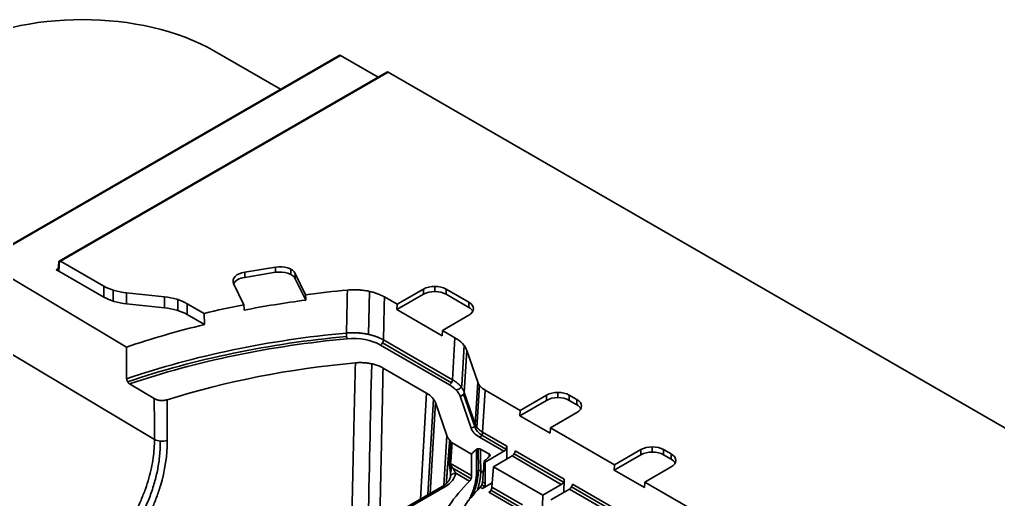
# Model space of a CAD drawing. Header units: millimetres. Extents: x 158 to 1533, y 732 to 1642.
# Drawn here: x 1253.2 to 1436.6, y 1052 to 1142 of the extents above; entities that cross this region are included whole.
import ezdxf

# ---------------------------------------------------------------- set-up
doc = ezdxf.new("R2010")
doc.units = ezdxf.units.MM
doc.layers.add('1', color=7, linetype='Continuous', true_color=0xffffff)

msp = doc.modelspace()

# ---------------------------------------------------------------- linework, layer by layer
at = {"layer": '1', "color": 7, "linetype": 'Continuous', "lineweight": 35}
for p, q in [((1313.12, 1135.236), (1246.226, 1096.615)), ((1313.37, 1135.211), (1246.476, 1096.59)), ((1289.759, 1136.042), (1302.137, 1128.895)), ((1313.37, 1135.211), (1320.38, 1131.164)), ((1322.053, 1132.13), (1260.669, 1096.69)), ((1322.303, 1132.105), (1260.919, 1096.665)), ((1513.32, 1021.821), (1322.303, 1132.105)), ((1273.264, 1080.574), (1246.476, 1096.59)), ((1260.705, 1096.705), (1260.562, 1094.82)), ((1268.993, 1092.003), (1260.919, 1096.665)), ((1260.103, 1095.065), (1260.474, 1095.28)), ((1260.566, 1096.494), (1260.471, 1095.245)), ((1260.562, 1094.82), (1268.993, 1089.952)), ((1301.18, 1095.558), (1295.405, 1094.618)), ((1301.18, 1094.578), (1301.18, 1095.558)), ((1304.068, 1095.142), (1304.068, 1094.162)), ((1295.405, 1094.618), (1295.405, 1093.639)), ((1295.405, 1093.639), (1301.18, 1094.578)), ((1304.881, 1094.36), (1304.881, 1093.38)), ((1306.821, 1090.385), (1304.881, 1094.36)), ((1304.881, 1093.38), (1306.838, 1089.37)), ((1268.993, 1089.952), (1268.993, 1092.003)), ((1270.785, 1089.173), (1270.785, 1091.224)), ((1293.331, 1092.482), (1295.27, 1088.507)), ((1328.899, 1091.444), (1323.95, 1088.587)), ((1328.899, 1090.465), (1328.899, 1091.444)), ((1331.021, 1090.972), (1331.021, 1091.952)), ((1333.142, 1091.444), (1333.142, 1090.465)), ((1337.385, 1088.995), (1333.142, 1091.444)), ((1273.281, 1090.715), (1273.281, 1088.663)), ((1280.37, 1089.992), (1273.281, 1090.715)), ((1280.37, 1087.941), (1280.37, 1089.992)), ((1282.866, 1089.482), (1282.866, 1087.431)), ((1318.786, 1091.003), (1318.605, 1082.944)), ((1323.95, 1088.587), (1321.581, 1089.954)), ((1323.905, 1087.581), (1328.899, 1090.465)), ((1333.142, 1090.465), (1337.385, 1088.015)), ((1273.281, 1088.663), (1280.37, 1087.941)), ((1284.658, 1088.703), (1284.658, 1086.652)), ((1287.802, 1086.888), (1284.658, 1088.703)), ((1323.905, 1087.581), (1323.95, 1088.587)), ((1332.39, 1082.682), (1323.905, 1087.581)), ((1337.385, 1088.015), (1337.385, 1088.995)), ((1284.658, 1086.652), (1287.903, 1084.779)), ((1287.903, 1084.779), (1287.802, 1086.888)), ((1332.435, 1083.688), (1337.385, 1086.545)), ((1321.409, 1081.9), (1334.345, 1074.431)), ((1332.435, 1083.688), (1332.39, 1082.682)), ((1334.803, 1082.32), (1332.435, 1083.688)), ((1334.345, 1074.431), (1334.803, 1082.32)), ((1333.777, 1073.481), (1320.841, 1080.95)), ((1334.165, 1073.88), (1321.228, 1081.349)), ((1336.496, 1080.881), (1336.064, 1073.434)), ((1250.707, 1079.832), (1278.502, 1063.234)), ((1336.999, 1079.952), (1336.541, 1072.062)), ((1339.067, 1073.982), (1336.999, 1079.952)), ((1321.333, 1076.634), (1329.487, 1071.927)), ((1278.469, 1070.903), (1273.842, 1073.669)), ((1338.609, 1066.093), (1339.067, 1073.982)), ((1338.923, 1065.511), (1339.381, 1073.401)), ((1328.334, 1052.073), (1329.487, 1071.927)), ((1337.821, 1065.38), (1335.754, 1071.349)), ((1338.569, 1065.467), (1336.406, 1071.712)), ((1336.541, 1072.062), (1338.609, 1066.093)), ((1340.439, 1072.502), (1339.981, 1064.612)), ((1347.017, 1068.704), (1340.439, 1072.502)), ((1351.967, 1071.562), (1347.017, 1068.704)), ((1351.967, 1070.582), (1351.967, 1071.562)), ((1354.088, 1071.089), (1354.088, 1072.069)), ((1356.209, 1071.562), (1356.209, 1070.582)), ((1357.624, 1070.745), (1356.209, 1071.562)), ((1330.756, 1070.847), (1329.712, 1052.869)), ((1331.133, 1070.15), (1330.144, 1053.118)), ((1331.133, 1070.15), (1333.261, 1064.009)), ((1346.972, 1067.699), (1351.967, 1070.582)), ((1356.209, 1070.582), (1357.624, 1069.766)), ((1357.624, 1069.766), (1357.624, 1070.745)), ((1346.972, 1067.699), (1347.017, 1068.704)), ((1352.629, 1064.433), (1346.972, 1067.699)), ((1352.674, 1065.438), (1357.624, 1068.296)), ((1352.674, 1065.438), (1352.629, 1064.433)), ((1364.695, 1058.498), (1352.674, 1065.438)), ((1332.716, 1054.63), (1333.261, 1064.009)), ((1343.974, 1061.029), (1339.413, 1063.663)), ((1339.801, 1064.062), (1344.353, 1061.433)), ((1339.981, 1064.612), (1344.514, 1061.996)), ((1333.816, 1058.894), (1334.123, 1062.71)), ((1334.274, 1062.598), (1337.872, 1060.52)), ((1344.514, 1059.598), (1344.514, 1061.996)), ((1371.766, 1060.883), (1371.766, 1061.863)), ((1339.144, 1061.517), (1339.187, 1057.422)), ((1339.582, 1061.436), (1341.236, 1060.481)), ((1340.482, 1059.013), (1343.974, 1061.029)), ((1345.484, 1060.158), (1341.992, 1058.142)), ((1354.72, 1054.825), (1345.484, 1060.158)), ((1345.875, 1060.555), (1355.103, 1055.227)), ((1346.066, 1061.1), (1355.274, 1055.783)), ((1364.65, 1057.492), (1369.644, 1060.376)), ((1369.644, 1061.356), (1364.695, 1058.498)), ((1369.644, 1060.376), (1369.644, 1061.356)), ((1373.887, 1061.356), (1373.887, 1060.376)), ((1375.301, 1060.539), (1373.887, 1061.356)), ((1373.887, 1060.376), (1375.301, 1059.559)), ((1375.301, 1059.559), (1375.301, 1060.539)), ((1333.988, 1058.754), (1337.921, 1056.484)), ((1340.268, 1059.137), (1340.482, 1059.013)), ((1340.482, 1055.005), (1340.482, 1059.013)), ((1341.733, 1054.283), (1341.992, 1058.142)), ((1341.992, 1058.142), (1351.228, 1052.809)), ((1364.65, 1057.492), (1364.695, 1058.498)), ((1370.351, 1055.232), (1375.301, 1058.09)), ((1334.393, 1057.866), (1337.807, 1055.895)), ((1337.529, 1055.433), (1334.939, 1056.928)), ((1340.103, 1057.079), (1339.625, 1057.355)), ((1370.307, 1054.226), (1364.65, 1057.492)), ((1332.404, 1054.423), (1257.564, 1011.214)), ((1332.906, 1054.373), (1257.991, 1011.12)), ((1339.808, 1054.74), (1340.322, 1054.443)), ((1341.788, 1055.104), (1339.943, 1054.039)), ((1339.962, 1055.306), (1340.482, 1055.005)), ((1354.72, 1054.825), (1351.228, 1052.809)), ((1355.221, 1053.371), (1355.274, 1055.783)), ((1356.826, 1054.887), (1417.283, 1019.982)), ((1370.351, 1055.232), (1370.307, 1054.226)), ((1382.372, 1048.292), (1370.351, 1055.232)), ((1339.038, 1053.88), (1339.097, 1053.846)), ((1339.943, 1054.039), (1339.518, 1054.284)), ((1346.625, 1050.181), (1341.151, 1053.341)), ((1341.542, 1053.738), (1347.023, 1050.574)), ((1341.733, 1054.283), (1347.474, 1050.968)), ((1351.142, 1048.851), (1351.228, 1052.809)), ((1352.738, 1051.938), (1356.23, 1053.954)), ((1416.744, 1019.016), (1356.23, 1053.954)), ((1356.625, 1054.348), (1417.123, 1019.42))]:
    msp.add_line(p, q, dxfattribs=at)
for centre, major_axis, ratio, start_param, end_param in [((1265.01, 1121.753), (-35, 0), 0.5773503, 3.9269908, 5.4977871), ((1313.37, 1134.803), (-0.25, 0.433), 0.5773503, 5.4977871, 6.283177), ((1322.303, 1131.697), (-0.25, 0.433), 0.5773503, 5.4977871, 6.2831839), ((1260.919, 1096.257), (0.25, -0.433), 0.5773503, 2.3561945, 3.0061032), ((1254.877, 1091.537), (-8.054, 0.024), 0.5773432, 3.9304975, 4.0081157), ((1301.994, 1093.89), (-3, 0), 0.5773503, 3.4161543, 4.9869506), ((1296.219, 1092.951), (-3, 0), 0.5773503, 4.9869506, 6.557747), ((1296.219, 1091.971), (-3, 0), 0.5773503, 4.9869506, 5.9965553), ((1301.994, 1092.911), (-3, 0), 0.5773503, 3.4161543, 4.9869506), ((1274.678, 1095.286), (8.04, 0), 0.5773503, 3.9269908, 4.5377168), ((1333.055, 1023.835), (-118.216, 0), 0.5773503, 4.8686813, 4.9361742), ((1331.021, 1090.22), (-3, 0), 0.5773503, 3.9269908, 5.4977871), ((1331.021, 1089.24), (-3, 0), 0.5773503, 3.9269908, 5.4977871), ((1274.678, 1093.234), (-8.04, 0), 0.5773503, 0.7853982, 1.3961241), ((1278.973, 1085.421), (-8.04, 0), 0.5773503, 3.9269908, 4.5377168), ((1333.055, 1022.855), (118.153, 0), 0.5773503, 1.7945545, 1.8961615), ((1278.973, 1083.37), (8.04, 0), 0.5773503, 0.7853982, 1.3961241), ((1333.055, 1023.835), (-118.216, 0), 0.5773503, 5.0377271, 5.1052186), ((1335.263, 1087.77), (-3, 0), 0.5773503, 2.3561945, 3.9269908), ((1335.263, 1086.79), (-3, 0), 0.5773503, 3.4283367, 3.9269908), ((1333.055, 1021.784), (118.084, 0), 0.5773503, 1.9631642, 2.1017369), ((1333.055, 1016.087), (117.719, 0), 0.5773503, 1.7293959, 2.1032698), ((1333.055, 1015.465), (117.679, 0), 0.5773503, 1.7290509, 2.1016983), ((1333.055, 1015.465), (-116.916, 0), 0.5773503, 4.8709885, 5.2434657), ((1314.59, 1082.776), (-0.074, 0.801), 0.1289538, 1.0017103, 2.5201467), ((1320.841, 1081.606), (0.402, 0.696), 0.5773503, 3.9269908, 5.4454273), ((1329.106, 1079.036), (8.049, 0.009), 0.5768702, 0.1965668, 0.7837395), ((1333.055, 1015.465), (108.959, 0), 0.5773503, 1.7266672, 2.0701934), ((1333.777, 1074.137), (0.402, 0.696), 0.5773503, 3.9269908, 5.4454273), ((1328.65, 1070.525), (7.244, 0.008), 0.5768702, 0.1965668, 0.7837395), ((1335.325, 1073.244), (0.64, 0.528), 0.7061371, 3.7094372, 5.6963057), ((1344, 1074.554), (5.031, 0.005), 0.5768702, 3.3381594, 3.9253322), ((1325.213, 1069.464), (6.037, 0.007), 0.5768702, 0.1965668, 0.7837395), ((1335.754, 1072.006), (0.76, 0.263), 0.8006408, 4.4418392, 5.9602757), ((1354.088, 1070.337), (-3, 0), 0.5773503, 3.9269908, 5.4977871), ((1354.088, 1069.357), (-3, 0), 0.5773503, 3.9269908, 5.4977871), ((1355.502, 1069.521), (-3, 0), 0.5773503, 2.3561945, 3.9269908), ((1355.502, 1068.541), (-3, 0), 0.5773503, 3.4283367, 3.9269908), ((1337.821, 1066.036), (0.76, 0.263), 0.8006408, 4.4418392, 5.9602757), ((1343.544, 1066.043), (5.836, 0.006), 0.5768702, 3.3381594, 3.9253322), ((1343.505, 1066.031), (5.031, 0.005), 0.5768702, 3.3355774, 3.8844738), ((1339.181, 1064.695), (6.037, 0.007), 0.5768702, 3.3381594, 3.6146283), ((1339.413, 1064.319), (0.402, 0.696), 0.5773503, 3.9269908, 5.4454273), ((1279.947, 1063.978), (2.01, 0.009), 0.5293215, 3.9079424, 5.2107251), ((1343.944, 1061.703), (0.368, 0.715), 0.6067281, 3.8979212, 5.4163577), ((1371.766, 1060.131), (-3, 0), 0.5773503, 3.9269908, 5.4977871), ((1345.499, 1060.806), (0.417, 0.687), 0.562044, 3.939413, 5.4578495), ((1371.766, 1059.151), (-3, 0), 0.5773503, 3.9269908, 5.4977871), ((1373.18, 1059.314), (-3, 0), 0.5773503, 2.3561945, 3.9269908), ((1334.698, 1059.121), (-1.002, 0.075), 0.5659547, 0.3809204, 0.8271248), ((1373.18, 1058.335), (-3, 0), 0.5773503, 3.4283367, 3.9269908), ((1334.939, 1056.107), (-0.996, 0.131), 0.814148, 4.8191691, 6.3066725), ((1339.27, 1057.171), (0.502, 0.005), 0.507442, 0.7812565, 2.5710636), ((1332.906, 1053.552), (-0.502, 0.87), 0.5773503, 5.4977871, 6.2831771), ((1339.913, 1054.712), (0.368, 0.715), 0.6067281, 3.8979212, 5.4163577), ((1354.705, 1055.49), (0.386, 0.706), 0.5922602, 3.9131972, 5.4316337), ((1356.26, 1054.593), (0.432, 0.679), 0.5463791, 3.9505674, 5.4690039), ((1341.166, 1053.989), (0.417, 0.687), 0.562044, 3.939413, 5.4578495)]:
    msp.add_ellipse(centre, major_axis=major_axis, ratio=ratio, start_param=start_param, end_param=end_param, dxfattribs=at)
for points, knots in [([(1260.705, 1096.705), (1260.685, 1096.699), (1260.667, 1096.69), (1260.643, 1096.672), (1260.635, 1096.665), (1260.625, 1096.653), (1260.621, 1096.649), (1260.615, 1096.641), (1260.612, 1096.637), (1260.597, 1096.614), (1260.587, 1096.593), (1260.576, 1096.558), (1260.573, 1096.546), (1260.568, 1096.521), (1260.567, 1096.507), (1260.566, 1096.494)], [0, 0, 0, 0, 0.25, 0.25, 0.375, 0.375, 0.4375, 0.4375, 0.5, 0.5, 0.75, 0.75, 0.875, 0.875, 1, 1, 1, 1]), ([(1260.471, 1095.245), (1260.469, 1095.221), (1260.465, 1095.198), (1260.456, 1095.167), (1260.453, 1095.157), (1260.445, 1095.137), (1260.44, 1095.128), (1260.426, 1095.102), (1260.414, 1095.087), (1260.394, 1095.068), (1260.387, 1095.062), (1260.371, 1095.051), (1260.363, 1095.047), (1260.338, 1095.034), (1260.32, 1095.029), (1260.291, 1095.024), (1260.281, 1095.023), (1260.261, 1095.023), (1260.25, 1095.023), (1260.218, 1095.026), (1260.196, 1095.03), (1260.161, 1095.041), (1260.15, 1095.045), (1260.126, 1095.054), (1260.115, 1095.059), (1260.103, 1095.065)], [0, 0, 0, 0, 0.125, 0.125, 0.1875, 0.1875, 0.25, 0.25, 0.375, 0.375, 0.4375, 0.4375, 0.5, 0.5, 0.625, 0.625, 0.6875, 0.6875, 0.75, 0.75, 0.875, 0.875, 0.9375, 0.9375, 1, 1, 1, 1]), ([(1321.581, 1089.954), (1321.357, 1090.084), (1320.884, 1090.326), (1320.366, 1090.534), (1320.028, 1090.654), (1319.959, 1090.677), (1319.822, 1090.723), (1319.614, 1090.789), (1319.403, 1090.85), (1318.975, 1090.963), (1318.683, 1091.029), (1318.086, 1091.141), (1317.781, 1091.187), (1317.392, 1091.232), (1317.314, 1091.24), (1317.158, 1091.255), (1316.924, 1091.276), (1316.69, 1091.29), (1316.221, 1091.312), (1315.908, 1091.315), (1315.282, 1091.301), (1314.968, 1091.284), (1314.654, 1091.255)], [0, 0, 0, 0, 0.125, 0.25, 0.25, 0.28125, 0.28125, 0.3125, 0.375, 0.375, 0.5, 0.5, 0.625, 0.625, 0.65625, 0.65625, 0.6875, 0.75, 0.75, 0.875, 0.875, 1, 1, 1, 1]), ([(1321.581, 1089.954), (1321.551, 1088.532), (1321.52, 1087.11), (1321.479, 1085.17), (1321.468, 1084.653), (1321.457, 1084.136)], [0, 0, 0, 0, 0.7332679, 0.7332679, 1, 1, 1, 1]), ([(1314.463, 1083.199), (1314.478, 1083.201), (1314.508, 1083.203), (1314.553, 1083.207), (1314.598, 1083.211), (1314.643, 1083.214), (1314.689, 1083.218), (1314.734, 1083.221), (1314.779, 1083.224), (1314.825, 1083.227), (1314.87, 1083.23), (1314.916, 1083.232), (1314.962, 1083.235), (1315.008, 1083.237), (1315.054, 1083.24), (1315.1, 1083.242), (1315.146, 1083.243), (1315.192, 1083.245), (1315.238, 1083.247), (1315.284, 1083.248), (1315.331, 1083.25), (1315.377, 1083.251), (1315.423, 1083.252), (1315.47, 1083.253), (1315.516, 1083.253), (1315.563, 1083.254), (1315.61, 1083.254), (1315.656, 1083.254), (1315.703, 1083.254), (1315.75, 1083.254), (1315.797, 1083.254), (1315.844, 1083.254), (1315.891, 1083.253), (1315.938, 1083.252), (1315.985, 1083.252), (1316.032, 1083.25), (1316.079, 1083.249), (1316.126, 1083.248), (1316.173, 1083.246), (1316.22, 1083.245), (1316.267, 1083.243), (1316.314, 1083.241), (1316.361, 1083.239), (1316.408, 1083.236), (1316.456, 1083.234), (1316.503, 1083.231), (1316.55, 1083.229), (1316.597, 1083.226), (1316.644, 1083.222), (1316.692, 1083.219), (1316.739, 1083.216), (1316.786, 1083.212), (1316.833, 1083.208), (1316.88, 1083.204), (1316.927, 1083.2), (1316.974, 1083.196), (1317.021, 1083.192), (1317.069, 1083.187), (1317.116, 1083.182), (1317.163, 1083.177), (1317.209, 1083.172), (1317.256, 1083.167), (1317.303, 1083.162), (1317.35, 1083.156), (1317.397, 1083.151), (1317.444, 1083.145), (1317.49, 1083.139), (1317.537, 1083.133), (1317.584, 1083.126), (1317.63, 1083.12), (1317.677, 1083.113), (1317.723, 1083.106), (1317.77, 1083.099), (1317.816, 1083.092), (1317.862, 1083.085), (1317.908, 1083.077), (1317.955, 1083.07), (1318.001, 1083.062), (1318.047, 1083.054), (1318.092, 1083.046), (1318.138, 1083.038), (1318.184, 1083.029), (1318.23, 1083.021), (1318.275, 1083.012), (1318.321, 1083.003), (1318.366, 1082.994), (1318.411, 1082.985), (1318.456, 1082.976), (1318.501, 1082.967), (1318.546, 1082.957), (1318.591, 1082.947), (1318.636, 1082.937), (1318.68, 1082.927), (1318.725, 1082.917), (1318.769, 1082.907), (1318.814, 1082.896), (1318.858, 1082.885), (1318.902, 1082.875), (1318.946, 1082.864), (1318.99, 1082.853), (1319.033, 1082.841), (1319.077, 1082.83), (1319.12, 1082.819), (1319.163, 1082.807), (1319.206, 1082.795), (1319.249, 1082.783), (1319.292, 1082.771), (1319.335, 1082.759), (1319.378, 1082.746), (1319.42, 1082.734), (1319.462, 1082.721), (1319.504, 1082.709), (1319.546, 1082.696), (1319.588, 1082.683), (1319.63, 1082.669), (1319.671, 1082.656), (1319.712, 1082.643), (1319.753, 1082.629), (1319.794, 1082.615), (1319.835, 1082.602), (1319.876, 1082.588), (1319.916, 1082.574), (1319.957, 1082.559), (1319.997, 1082.545), (1320.037, 1082.531), (1320.076, 1082.516), (1320.116, 1082.501), (1320.155, 1082.486), (1320.195, 1082.472), (1320.234, 1082.456), (1320.273, 1082.441), (1320.311, 1082.426), (1320.35, 1082.411), (1320.388, 1082.395), (1320.426, 1082.379), (1320.464, 1082.364), (1320.502, 1082.348), (1320.539, 1082.332), (1320.576, 1082.316), (1320.613, 1082.3), (1320.65, 1082.283), (1320.687, 1082.267), (1320.724, 1082.25), (1320.76, 1082.234), (1320.796, 1082.217), (1320.832, 1082.2), (1320.867, 1082.183), (1320.903, 1082.166), (1320.938, 1082.149), (1320.973, 1082.132), (1321.008, 1082.115), (1321.043, 1082.097), (1321.077, 1082.08), (1321.111, 1082.062), (1321.145, 1082.044), (1321.179, 1082.027), (1321.212, 1082.009), (1321.246, 1081.991), (1321.279, 1081.973), (1321.312, 1081.955), (1321.344, 1081.936), (1321.377, 1081.918), (1321.398, 1081.906), (1321.409, 1081.9)], [0, 0, 0, 0, 0.0059893, 0.0119865, 0.0179916, 0.0240046, 0.0300252, 0.0360536, 0.0420895, 0.0481328, 0.0541836, 0.0602417, 0.0663071, 0.0723796, 0.0784591, 0.0845457, 0.0906391, 0.0967393, 0.1028462, 0.1089598, 0.1150799, 0.1212064, 0.1273393, 0.1334785, 0.1396238, 0.1457752, 0.1519325, 0.1580958, 0.1642648, 0.1704395, 0.1766199, 0.1828057, 0.188997, 0.1951935, 0.2013953, 0.2076021, 0.213814, 0.2200308, 0.2262524, 0.2324787, 0.2387096, 0.2449451, 0.2511849, 0.257429, 0.2636773, 0.2699298, 0.2761862, 0.2824465, 0.2887106, 0.2949783, 0.3012497, 0.3075245, 0.3138026, 0.320084, 0.3263686, 0.3326562, 0.3389467, 0.34524, 0.3515361, 0.3578347, 0.3641359, 0.3704394, 0.3767453, 0.3830533, 0.3893633, 0.3956753, 0.4019891, 0.4083047, 0.4146219, 0.4209405, 0.4272606, 0.433582, 0.4399045, 0.4462281, 0.4525526, 0.458878, 0.4652041, 0.4715308, 0.4778581, 0.4841857, 0.4905135, 0.4968416, 0.5031697, 0.5094978, 0.5158256, 0.5221532, 0.5284805, 0.5348072, 0.5411332, 0.5474586, 0.5537831, 0.5601067, 0.5664292, 0.5727505, 0.5790705, 0.5853891, 0.5917063, 0.5980218, 0.6043356, 0.6106475, 0.6169575, 0.6232654, 0.6295711, 0.6358746, 0.6421757, 0.6484743, 0.6547702, 0.6610635, 0.6673539, 0.6736414, 0.6799259, 0.6862072, 0.6924852, 0.6987599, 0.7050311, 0.7112988, 0.7175627, 0.7238229, 0.7300792, 0.7363315, 0.7425797, 0.7488237, 0.7550634, 0.7612987, 0.7675295, 0.7737556, 0.7799771, 0.7861937, 0.7924054, 0.7986121, 0.8048137, 0.8110101, 0.8172011, 0.8233868, 0.829567, 0.8357415, 0.8419104, 0.8480734, 0.8542306, 0.8603818, 0.8665269, 0.8726658, 0.8787985, 0.8849248, 0.8910447, 0.897158, 0.9032648, 0.9093648, 0.9154579, 0.9215442, 0.9276236, 0.9336958, 0.9397609, 0.9458188, 0.9518693, 0.9579124, 0.9639481, 0.9699761, 0.9759965, 0.9820092, 0.9880141, 0.994011, 1, 1, 1, 1]), ([(1273.264, 1080.574), (1273.267, 1079.937), (1273.274, 1078.521), (1273.284, 1076.544), (1273.291, 1075.204), (1273.294, 1074.643)], [0, 0, 0, 0, 0.321835, 0.7155996, 1, 1, 1, 1]), ([(1315.382, 1044.842), (1315.555, 1052.358), (1315.729, 1059.874), (1315.982, 1070.797), (1316.061, 1074.203), (1316.141, 1077.61)], [0, 0, 0, 0, 0.6880918, 0.6880918, 1, 1, 1, 1]), ([(1316.141, 1077.61), (1316.376, 1077.631), (1316.611, 1077.644), (1317.081, 1077.655), (1317.315, 1077.652), (1317.667, 1077.636), (1317.784, 1077.629), (1318.018, 1077.61), (1318.135, 1077.599), (1318.485, 1077.558), (1318.714, 1077.524), (1319.161, 1077.44), (1319.379, 1077.39), (1319.7, 1077.305), (1319.859, 1077.26), (1320.014, 1077.21), (1320.118, 1077.176), (1320.169, 1077.158), (1320.422, 1077.069), (1320.811, 1076.913), (1321.165, 1076.731), (1321.333, 1076.634)], [0, 0, 0, 0, 0.125, 0.125, 0.25, 0.25, 0.3125, 0.3125, 0.375, 0.375, 0.5, 0.5, 0.625, 0.625, 0.6875, 0.71875, 0.71875, 0.75, 0.75, 0.875, 1, 1, 1, 1]), ([(1321.333, 1076.634), (1321.211, 1070.906), (1321.088, 1065.179), (1320.883, 1055.525), (1320.799, 1051.6), (1320.716, 1047.675)], [0, 0, 0, 0, 0.5933847, 0.5933847, 1, 1, 1, 1]), ([(1273.842, 1073.669), (1273.806, 1073.691), (1273.77, 1073.716), (1273.726, 1073.752), (1273.718, 1073.76), (1273.7, 1073.775), (1273.692, 1073.783), (1273.666, 1073.807), (1273.633, 1073.841), (1273.593, 1073.886), (1273.57, 1073.916), (1273.554, 1073.935), (1273.547, 1073.946), (1273.509, 1073.997), (1273.482, 1074.039), (1273.444, 1074.106), (1273.432, 1074.129), (1273.414, 1074.164), (1273.409, 1074.175), (1273.398, 1074.199), (1273.393, 1074.211), (1273.368, 1074.269), (1273.351, 1074.317), (1273.33, 1074.389), (1273.324, 1074.413), (1273.313, 1074.46), (1273.308, 1074.484), (1273.298, 1074.553), (1273.294, 1074.599), (1273.294, 1074.643)], [0, 0, 0, 0, 0.125, 0.125, 0.15625, 0.15625, 0.1875, 0.1875, 0.25, 0.3125, 0.34375, 0.34375, 0.375, 0.375, 0.5, 0.5, 0.5625, 0.5625, 0.59375, 0.59375, 0.625, 0.625, 0.75, 0.75, 0.8125, 0.8125, 0.875, 0.875, 1, 1, 1, 1]), ([(1334.345, 1074.431), (1334.356, 1074.425), (1334.376, 1074.413), (1334.407, 1074.395), (1334.438, 1074.376), (1334.469, 1074.358), (1334.499, 1074.339), (1334.529, 1074.321), (1334.559, 1074.302), (1334.589, 1074.283), (1334.619, 1074.264), (1334.649, 1074.245), (1334.678, 1074.226), (1334.707, 1074.207), (1334.736, 1074.188), (1334.765, 1074.169), (1334.793, 1074.149), (1334.822, 1074.13), (1334.85, 1074.11), (1334.878, 1074.09), (1334.906, 1074.07), (1334.934, 1074.051), (1334.961, 1074.031), (1334.989, 1074.011), (1335.016, 1073.99), (1335.043, 1073.97), (1335.069, 1073.95), (1335.096, 1073.93), (1335.122, 1073.909), (1335.148, 1073.889), (1335.174, 1073.868), (1335.2, 1073.847), (1335.226, 1073.826), (1335.251, 1073.806), (1335.276, 1073.785), (1335.301, 1073.764), (1335.326, 1073.742), (1335.35, 1073.721), (1335.375, 1073.7), (1335.399, 1073.679), (1335.423, 1073.657), (1335.447, 1073.636), (1335.47, 1073.614), (1335.493, 1073.593), (1335.517, 1073.571), (1335.539, 1073.549), (1335.562, 1073.527), (1335.585, 1073.505), (1335.607, 1073.483), (1335.629, 1073.461), (1335.651, 1073.439), (1335.673, 1073.417), (1335.694, 1073.395), (1335.715, 1073.372), (1335.736, 1073.35), (1335.757, 1073.328), (1335.778, 1073.305), (1335.798, 1073.282), (1335.818, 1073.26), (1335.838, 1073.237), (1335.858, 1073.214), (1335.878, 1073.191), (1335.897, 1073.169), (1335.916, 1073.146), (1335.935, 1073.123), (1335.953, 1073.099), (1335.972, 1073.076), (1335.99, 1073.053), (1336.008, 1073.03), (1336.026, 1073.007), (1336.043, 1072.983), (1336.061, 1072.96), (1336.078, 1072.936), (1336.095, 1072.913), (1336.111, 1072.889), (1336.128, 1072.866), (1336.144, 1072.842), (1336.16, 1072.818), (1336.176, 1072.795), (1336.191, 1072.771), (1336.207, 1072.747), (1336.222, 1072.723), (1336.236, 1072.699), (1336.251, 1072.675), (1336.265, 1072.651), (1336.28, 1072.627), (1336.294, 1072.603), (1336.307, 1072.579), (1336.321, 1072.554), (1336.334, 1072.53), (1336.347, 1072.506), (1336.36, 1072.481), (1336.372, 1072.457), (1336.385, 1072.433), (1336.397, 1072.408), (1336.408, 1072.384), (1336.42, 1072.359), (1336.431, 1072.335), (1336.443, 1072.31), (1336.453, 1072.285), (1336.464, 1072.261), (1336.475, 1072.236), (1336.485, 1072.211), (1336.495, 1072.186), (1336.504, 1072.162), (1336.514, 1072.137), (1336.523, 1072.112), (1336.532, 1072.087), (1336.538, 1072.07), (1336.541, 1072.062)], [0, 0, 0, 0, 0.0093464, 0.0186928, 0.0280391, 0.0373854, 0.0467317, 0.056078, 0.0654242, 0.0747703, 0.0841165, 0.0934626, 0.1028087, 0.1121548, 0.1215008, 0.1308468, 0.1401928, 0.1495388, 0.1588847, 0.1682306, 0.1775765, 0.1869223, 0.1962682, 0.205614, 0.2149598, 0.2243056, 0.2336513, 0.2429971, 0.2523428, 0.2616885, 0.2710342, 0.2803798, 0.2897255, 0.2990711, 0.3084168, 0.3177624, 0.327108, 0.3364535, 0.3457991, 0.3551447, 0.3644902, 0.3738358, 0.3831813, 0.3925268, 0.4018724, 0.4112179, 0.4205634, 0.4299089, 0.4392544, 0.4485999, 0.4579453, 0.4672908, 0.4766363, 0.4859818, 0.4953273, 0.5046727, 0.5140182, 0.5233637, 0.5327092, 0.5420547, 0.5514001, 0.5607456, 0.5700911, 0.5794366, 0.5887821, 0.5981276, 0.6074732, 0.6168187, 0.6261642, 0.6355098, 0.6448553, 0.6542009, 0.6635465, 0.672892, 0.6822376, 0.6915832, 0.7009289, 0.7102745, 0.7196202, 0.7289658, 0.7383115, 0.7476572, 0.7570029, 0.7663487, 0.7756944, 0.7850402, 0.794386, 0.8037318, 0.8130777, 0.8224235, 0.8317694, 0.8411153, 0.8504612, 0.8598072, 0.8691532, 0.8784992, 0.8878452, 0.8971913, 0.9065374, 0.9158835, 0.9252297, 0.9345758, 0.943922, 0.9532683, 0.9626146, 0.9719609, 0.9813072, 0.9906536, 1, 1, 1, 1]), ([(1278.469, 1070.903), (1278.546, 1070.857), (1278.628, 1070.815), (1278.758, 1070.759), (1278.826, 1070.733), (1278.896, 1070.708), (1278.944, 1070.692), (1278.968, 1070.685), (1279.09, 1070.649), (1279.19, 1070.625), (1279.345, 1070.595), (1279.423, 1070.583), (1279.503, 1070.573), (1279.557, 1070.567), (1279.584, 1070.564), (1279.72, 1070.552), (1279.828, 1070.548), (1279.99, 1070.549), (1280.072, 1070.551), (1280.153, 1070.556), (1280.207, 1070.561), (1280.235, 1070.563), (1280.37, 1070.577), (1280.58, 1070.609), (1280.779, 1070.659), (1280.876, 1070.69)], [0, 0, 0, 0, 0.125, 0.125, 0.1875, 0.21875, 0.21875, 0.25, 0.25, 0.375, 0.375, 0.4375, 0.46875, 0.46875, 0.5, 0.5, 0.625, 0.625, 0.6875, 0.71875, 0.71875, 0.75, 0.75, 0.875, 1, 1, 1, 1]), ([(1280.876, 1070.69), (1280.882, 1069.279), (1280.889, 1067.869), (1280.901, 1065.321), (1280.907, 1064.184), (1280.912, 1063.048)], [0, 0, 0, 0, 0.5537723, 0.5537723, 1, 1, 1, 1]), ([(1338.609, 1066.093), (1338.611, 1066.086), (1338.616, 1066.073), (1338.623, 1066.053), (1338.63, 1066.034), (1338.638, 1066.014), (1338.646, 1065.995), (1338.654, 1065.975), (1338.662, 1065.956), (1338.671, 1065.936), (1338.679, 1065.917), (1338.689, 1065.897), (1338.698, 1065.878), (1338.707, 1065.858), (1338.717, 1065.839), (1338.727, 1065.82), (1338.737, 1065.801), (1338.748, 1065.782), (1338.758, 1065.762), (1338.769, 1065.743), (1338.78, 1065.724), (1338.791, 1065.705), (1338.803, 1065.686), (1338.815, 1065.668), (1338.827, 1065.649), (1338.839, 1065.63), (1338.851, 1065.611), (1338.864, 1065.592), (1338.877, 1065.574), (1338.89, 1065.555), (1338.903, 1065.537), (1338.917, 1065.518), (1338.931, 1065.5), (1338.945, 1065.482), (1338.959, 1065.463), (1338.973, 1065.445), (1338.988, 1065.427), (1339.003, 1065.409), (1339.018, 1065.391), (1339.033, 1065.373), (1339.049, 1065.355), (1339.065, 1065.337), (1339.081, 1065.319), (1339.097, 1065.301), (1339.113, 1065.284), (1339.13, 1065.266), (1339.147, 1065.249), (1339.164, 1065.231), (1339.181, 1065.214), (1339.198, 1065.196), (1339.216, 1065.179), (1339.234, 1065.162), (1339.252, 1065.145), (1339.27, 1065.128), (1339.288, 1065.111), (1339.307, 1065.094), (1339.326, 1065.077), (1339.345, 1065.06), (1339.364, 1065.044), (1339.384, 1065.027), (1339.403, 1065.011), (1339.423, 1064.994), (1339.443, 1064.978), (1339.464, 1064.962), (1339.484, 1064.945), (1339.505, 1064.929), (1339.526, 1064.913), (1339.547, 1064.898), (1339.568, 1064.882), (1339.589, 1064.866), (1339.611, 1064.85), (1339.633, 1064.835), (1339.655, 1064.819), (1339.677, 1064.804), (1339.699, 1064.789), (1339.722, 1064.773), (1339.744, 1064.758), (1339.767, 1064.743), (1339.79, 1064.728), (1339.813, 1064.713), (1339.837, 1064.699), (1339.86, 1064.684), (1339.884, 1064.67), (1339.908, 1064.655), (1339.932, 1064.641), (1339.957, 1064.627), (1339.973, 1064.617), (1339.981, 1064.612)], [0, 0, 0, 0, 0.011766, 0.0235319, 0.0352977, 0.0470634, 0.058829, 0.0705946, 0.08236, 0.0941254, 0.1058908, 0.117656, 0.1294212, 0.1411863, 0.1529513, 0.1647163, 0.1764812, 0.188246, 0.2000108, 0.2117755, 0.2235402, 0.2353048, 0.2470694, 0.2588339, 0.2705984, 0.2823629, 0.2941273, 0.3058916, 0.317656, 0.3294203, 0.3411845, 0.3529487, 0.3647129, 0.3764771, 0.3882413, 0.4000054, 0.4117695, 0.4235336, 0.4352977, 0.4470618, 0.4588258, 0.4705899, 0.4823539, 0.494118, 0.505882, 0.5176461, 0.5294101, 0.5411742, 0.5529382, 0.5647023, 0.5764664, 0.5882305, 0.5999946, 0.6117587, 0.6235229, 0.6352871, 0.6470513, 0.6588155, 0.6705797, 0.682344, 0.6941084, 0.7058727, 0.7176371, 0.7294016, 0.7411661, 0.7529306, 0.7646952, 0.7764598, 0.7882245, 0.7999892, 0.811754, 0.8235188, 0.8352837, 0.8470487, 0.8588137, 0.8705788, 0.882344, 0.8941092, 0.9058746, 0.91764, 0.9294054, 0.941171, 0.9529366, 0.9647023, 0.9764681, 0.988234, 1, 1, 1, 1]), ([(1262.318, 1034.227), (1262.861, 1034.68), (1263.939, 1035.619), (1265.526, 1037.118), (1267.075, 1038.696), (1268.077, 1039.795), (1268.584, 1040.372), (1268.6, 1040.389), (1268.631, 1040.424), (1268.677, 1040.477), (1268.784, 1040.6), (1268.997, 1040.847), (1269.42, 1041.345), (1269.775, 1041.779), (1270.474, 1042.655), (1271.379, 1043.845), (1272.645, 1045.686), (1273.425, 1046.942), (1273.798, 1047.576), (1273.799, 1047.577), (1273.799, 1047.578), (1273.8, 1047.579), (1273.801, 1047.581), (1273.804, 1047.586), (1273.81, 1047.596), (1273.821, 1047.616), (1273.845, 1047.655), (1273.891, 1047.735), (1273.983, 1047.893), (1274.165, 1048.21), (1274.316, 1048.482), (1274.613, 1049.024), (1274.802, 1049.384), (1275.348, 1050.46), (1275.681, 1051.172), (1276.287, 1052.578), (1276.56, 1053.273), (1277.049, 1054.642), (1277.264, 1055.315), (1277.64, 1056.637), (1277.801, 1057.286), (1278.07, 1058.555), (1278.18, 1059.176), (1278.35, 1060.388), (1278.411, 1060.979), (1278.489, 1062.13), (1278.506, 1062.69), (1278.502, 1063.234)], [0, 0, 0, 0, 0.0625, 0.125, 0.1875, 0.25, 0.25, 0.2519531, 0.2519531, 0.2539063, 0.2578125, 0.265625, 0.28125, 0.3125, 0.3125, 0.375, 0.4375, 0.5, 0.5, 0.5000305, 0.5000305, 0.500061, 0.5001221, 0.5002441, 0.5004883, 0.5009766, 0.5019531, 0.5039063, 0.5078125, 0.515625, 0.53125, 0.53125, 0.5625, 0.5625, 0.625, 0.625, 0.6875, 0.6875, 0.75, 0.75, 0.8125, 0.8125, 0.875, 0.875, 0.9375, 0.9375, 1, 1, 1, 1]), ([(1263.289, 1033.165), (1263.781, 1033.573), (1264.271, 1033.995), (1265.098, 1034.737), (1265.436, 1035.048), (1266.111, 1035.685), (1266.447, 1036.011), (1268.103, 1037.659), (1269.368, 1039.053), (1271.165, 1041.266), (1271.748, 1042.025), (1272.874, 1043.583), (1273.409, 1044.372), (1274.93, 1046.767), (1275.832, 1048.401), (1276.997, 1050.923), (1277.355, 1051.777), (1277.989, 1053.473), (1278.267, 1054.319), (1278.746, 1056.008), (1278.947, 1056.851), (1279.188, 1058.114), (1279.259, 1058.534), (1279.379, 1059.375), (1279.429, 1059.797), (1279.555, 1061.139), (1279.589, 1062.045), (1279.572, 1062.932)], [0, 0, 0, 0, 0.0561333, 0.0561333, 0.0951177, 0.0951177, 0.1341022, 0.1341022, 0.2900399, 0.2900399, 0.3680088, 0.3680088, 0.4459776, 0.4459776, 0.6019154, 0.6019154, 0.6798842, 0.6798842, 0.7578531, 0.7578531, 0.835822, 0.835822, 0.8748064, 0.8748064, 0.9137908, 0.9137908, 1, 1, 1, 1]), ([(1263.659, 1031.754), (1264.797, 1032.699), (1266.5, 1034.236), (1268.426, 1036.204), (1269.366, 1037.228), (1269.763, 1037.674), (1270.027, 1037.973), (1270.158, 1038.124), (1271.331, 1039.485), (1272.822, 1041.37), (1274.403, 1043.68), (1275.15, 1044.862), (1275.513, 1045.46), (1275.666, 1045.717), (1275.767, 1045.889), (1275.817, 1045.975), (1276.669, 1047.441), (1277.746, 1049.538), (1278.763, 1052.028), (1279.209, 1053.285), (1279.416, 1053.915), (1279.501, 1054.186), (1279.557, 1054.367), (1279.585, 1054.458), (1280.485, 1057.442), (1280.925, 1060.272), (1280.912, 1063.048)], [0, 0, 0, 0, 0.125, 0.1875, 0.21875, 0.234375, 0.234375, 0.25, 0.25, 0.375, 0.4375, 0.46875, 0.484375, 0.4921875, 0.4921875, 0.5, 0.5, 0.625, 0.6875, 0.71875, 0.734375, 0.7421875, 0.7421875, 0.75, 0.75, 1, 1, 1, 1]), ([(1333.162, 1054.984), (1333.176, 1055.156), (1333.209, 1055.575), (1333.261, 1056.241), (1333.32, 1056.986), (1333.379, 1057.735), (1333.439, 1058.489), (1333.499, 1059.247), (1333.56, 1060.009), (1333.622, 1060.776), (1333.683, 1061.548), (1333.746, 1062.324), (1333.787, 1062.843), (1333.808, 1063.103)], [0, 0, 0, 0, 0.0635659, 0.1547645, 0.2465063, 0.3387914, 0.4316199, 0.5249916, 0.6189067, 0.713365, 0.8083667, 0.9039117, 1, 1, 1, 1]), ([(1334.051, 1062.794), (1334.063, 1062.776), (1334.078, 1062.758), (1334.109, 1062.723), (1334.126, 1062.706), (1334.164, 1062.673), (1334.184, 1062.657), (1334.227, 1062.626), (1334.25, 1062.612), (1334.274, 1062.598)], [0, 0, 0, 0, 0.25, 0.25, 0.5, 0.5, 0.75, 0.75, 1, 1, 1, 1]), ([(1338.804, 1061.387), (1338.702, 1061.294), (1338.387, 1061.007), (1338.079, 1060.717), (1337.872, 1060.52)], [0, 0, 0, 0, 0.3230164, 1, 1, 1, 1]), ([(1337.921, 1056.484), (1337.914, 1057.045), (1337.898, 1058.389), (1337.882, 1059.736), (1337.872, 1060.52)], [0, 0, 0, 0, 0.4181363, 1, 1, 1, 1]), ([(1338.804, 1061.387), (1338.814, 1061.396), (1338.825, 1061.405), (1338.848, 1061.422), (1338.874, 1061.438), (1338.901, 1061.452), (1338.931, 1061.465), (1338.946, 1061.472), (1338.994, 1061.489), (1339.028, 1061.498), (1339.081, 1061.509), (1339.099, 1061.512), (1339.136, 1061.516), (1339.172, 1061.52), (1339.21, 1061.521), (1339.247, 1061.521), (1339.266, 1061.52), (1339.322, 1061.517), (1339.358, 1061.512), (1339.411, 1061.501), (1339.428, 1061.497), (1339.462, 1061.487), (1339.479, 1061.482), (1339.526, 1061.465), (1339.555, 1061.451), (1339.582, 1061.436)], [0, 0, 0, 0, 0.0625, 0.0625, 0.125, 0.1875, 0.1875, 0.25, 0.25, 0.375, 0.375, 0.4375, 0.4375, 0.5, 0.5625, 0.5625, 0.625, 0.625, 0.75, 0.75, 0.8125, 0.8125, 0.875, 0.875, 1, 1, 1, 1]), ([(1338.846, 1057.305), (1338.835, 1058.377), (1338.824, 1059.449), (1338.81, 1060.809), (1338.807, 1061.098), (1338.804, 1061.387)], [0, 0, 0, 0, 0.7878372, 0.7878372, 1, 1, 1, 1]), ([(1341.306, 1060.122), (1341.165, 1059.993), (1340.815, 1059.667), (1340.471, 1059.337), (1340.268, 1059.137)], [0, 0, 0, 0, 0.3994852, 1, 1, 1, 1]), ([(1341.198, 1060.022), (1341.208, 1060.135), (1341.217, 1060.248), (1341.229, 1060.401), (1341.233, 1060.441), (1341.236, 1060.481)], [0, 0, 0, 0, 0.7389565, 0.7389565, 1, 1, 1, 1]), ([(1341.236, 1060.481), (1341.256, 1060.469), (1341.274, 1060.457), (1341.306, 1060.431), (1341.321, 1060.417), (1341.345, 1060.387), (1341.355, 1060.372), (1341.371, 1060.341), (1341.376, 1060.325), (1341.383, 1060.292), (1341.384, 1060.276), (1341.38, 1060.244), (1341.377, 1060.228), (1341.364, 1060.196), (1341.347, 1060.165), (1341.321, 1060.136), (1341.306, 1060.122)], [0, 0, 0, 0, 0.125, 0.125, 0.25, 0.25, 0.375, 0.375, 0.5, 0.5, 0.625, 0.625, 0.75, 0.75, 0.875, 1, 1, 1, 1]), ([(1333.96, 1056.491), (1333.96, 1056.494), (1333.961, 1056.51), (1333.961, 1056.537), (1333.961, 1056.574), (1333.961, 1056.611), (1333.961, 1056.649), (1333.96, 1056.689), (1333.959, 1056.729), (1333.957, 1056.798), (1333.952, 1056.897), (1333.943, 1057.03), (1333.93, 1057.167), (1333.916, 1057.308), (1333.897, 1057.47), (1333.873, 1057.649), (1333.846, 1057.844), (1333.819, 1058.032), (1333.802, 1058.163), (1333.793, 1058.235), (1333.79, 1058.253), (1333.788, 1058.27), (1333.786, 1058.287), (1333.784, 1058.304), (1333.782, 1058.321), (1333.78, 1058.337), (1333.778, 1058.354), (1333.776, 1058.37), (1333.774, 1058.387), (1333.773, 1058.403), (1333.771, 1058.419), (1333.769, 1058.435), (1333.768, 1058.451), (1333.766, 1058.467), (1333.765, 1058.482), (1333.763, 1058.498), (1333.762, 1058.513), (1333.76, 1058.528), (1333.759, 1058.544), (1333.758, 1058.559), (1333.757, 1058.574), (1333.755, 1058.588), (1333.754, 1058.603), (1333.753, 1058.618), (1333.752, 1058.632), (1333.751, 1058.646), (1333.751, 1058.661), (1333.75, 1058.675), (1333.749, 1058.689), (1333.749, 1058.703), (1333.748, 1058.717), (1333.747, 1058.73), (1333.747, 1058.744), (1333.747, 1058.757), (1333.746, 1058.771), (1333.746, 1058.784), (1333.746, 1058.797), (1333.746, 1058.81), (1333.746, 1058.823), (1333.746, 1058.836), (1333.746, 1058.848), (1333.746, 1058.861), (1333.746, 1058.873), (1333.747, 1058.885), (1333.747, 1058.898), (1333.747, 1058.91), (1333.748, 1058.922), (1333.748, 1058.934), (1333.749, 1058.945), (1333.75, 1058.957), (1333.751, 1058.969), (1333.751, 1058.976), (1333.751, 1058.98)], [0, 0, 0, 0, 0.0054587, 0.0235318, 0.0417123, 0.0600057, 0.0784172, 0.0969519, 0.1156148, 0.1344108, 0.1921715, 0.2496788, 0.3070783, 0.3645178, 0.4221467, 0.4998471, 0.5734187, 0.6433671, 0.7102582, 0.7166042, 0.7229024, 0.7291535, 0.735358, 0.7415169, 0.7476306, 0.7537001, 0.7597259, 0.7657088, 0.7716496, 0.7775491, 0.7834079, 0.789227, 0.7950071, 0.8007491, 0.8064537, 0.8121218, 0.8177543, 0.823352, 0.8289158, 0.8344466, 0.8399454, 0.845413, 0.8508503, 0.8562584, 0.8616382, 0.8669906, 0.8723167, 0.8776173, 0.8828937, 0.8881467, 0.8933774, 0.8985869, 0.9037761, 0.9089462, 0.9140983, 0.9192333, 0.9243525, 0.9294569, 0.9345477, 0.9396258, 0.9446926, 0.949749, 0.9547963, 0.9598356, 0.964868, 0.9698948, 0.9749169, 0.9799357, 0.9849522, 0.9899677, 0.9949832, 1, 1, 1, 1]), ([(1333.824, 1058.886), (1333.821, 1058.867), (1333.819, 1058.846), (1333.816, 1058.764), (1333.819, 1058.696), (1333.832, 1058.559), (1333.842, 1058.491), (1333.873, 1058.293), (1333.897, 1058.168), (1333.941, 1057.936), (1333.96, 1057.827), (1333.993, 1057.629), (1334.007, 1057.54), (1334.026, 1057.381), (1334.032, 1057.315), (1334.039, 1057.216), (1334.039, 1057.183), (1334.038, 1057.17), (1334.037, 1057.19), (1334.042, 1057.3), (1334.049, 1057.39), (1334.074, 1057.622), (1334.093, 1057.763), (1334.126, 1058.035), (1334.141, 1058.169), (1334.15, 1058.287), (1334.15, 1058.288), (1334.15, 1058.29)], [0, 0, 0, 0, 0.018092, 0.018092, 0.0671273, 0.0671273, 0.1161626, 0.1161626, 0.2142333, 0.2142333, 0.3123039, 0.3123039, 0.4103746, 0.4103746, 0.5084452, 0.5084452, 0.6065159, 0.6065159, 0.7045865, 0.7045865, 0.8026572, 0.8026572, 0.9007278, 0.9007278, 0.9987985, 0.9987985, 1, 1, 1, 1]), ([(1333.988, 1058.754), (1333.988, 1058.751), (1333.987, 1058.744), (1333.987, 1058.733), (1333.987, 1058.722), (1333.987, 1058.71), (1333.989, 1058.697), (1333.991, 1058.684), (1333.993, 1058.67), (1333.996, 1058.656), (1333.999, 1058.642), (1334.003, 1058.626), (1334.008, 1058.611), (1334.013, 1058.595), (1334.018, 1058.578), (1334.024, 1058.561), (1334.031, 1058.543), (1334.038, 1058.525), (1334.045, 1058.506), (1334.053, 1058.487), (1334.062, 1058.468), (1334.071, 1058.448), (1334.081, 1058.427), (1334.095, 1058.398), (1334.114, 1058.358), (1334.14, 1058.308), (1334.169, 1058.255), (1334.196, 1058.207), (1334.219, 1058.165), (1334.239, 1058.13), (1334.259, 1058.094), (1334.281, 1058.057), (1334.302, 1058.019), (1334.325, 1057.98), (1334.348, 1057.941), (1334.372, 1057.9), (1334.397, 1057.859), (1334.422, 1057.817), (1334.448, 1057.774), (1334.483, 1057.716), (1334.528, 1057.642), (1334.58, 1057.555), (1334.63, 1057.47), (1334.678, 1057.387), (1334.715, 1057.324), (1334.74, 1057.281), (1334.754, 1057.256), (1334.768, 1057.231), (1334.782, 1057.207), (1334.795, 1057.184), (1334.808, 1057.161), (1334.821, 1057.138), (1334.833, 1057.117), (1334.845, 1057.095), (1334.857, 1057.075), (1334.868, 1057.054), (1334.879, 1057.035), (1334.89, 1057.016), (1334.9, 1056.997), (1334.91, 1056.979), (1334.92, 1056.961), (1334.93, 1056.944), (1334.936, 1056.933), (1334.939, 1056.928)], [0, 0, 0, 0, 0.0050165, 0.0100609, 0.0151626, 0.0203497, 0.0256491, 0.0310859, 0.0366835, 0.0424633, 0.0484446, 0.0546451, 0.0610804, 0.0677647, 0.0747105, 0.081929, 0.0894302, 0.097223, 0.1053154, 0.1137143, 0.1224262, 0.1314568, 0.140811, 0.1504936, 0.1720889, 0.195956, 0.2221167, 0.2505877, 0.2677814, 0.2856303, 0.304136, 0.3232999, 0.3431235, 0.3636078, 0.384754, 0.406563, 0.4290358, 0.4521732, 0.4759759, 0.5004447, 0.551132, 0.6014504, 0.6514003, 0.7009824, 0.7501972, 0.7661282, 0.7818171, 0.7972641, 0.8124691, 0.8274323, 0.8421537, 0.8566335, 0.8708719, 0.8848688, 0.8986244, 0.9121388, 0.9254123, 0.9384449, 0.9512367, 0.963788, 0.9760988, 0.9881694, 1, 1, 1, 1]), ([(1340.268, 1059.137), (1340.208, 1058.393), (1340.106, 1057.115), (1340.004, 1055.839), (1339.962, 1055.306)], [0, 0, 0, 0, 0.5817942, 1, 1, 1, 1]), ([(1333.972, 1056.367), (1333.952, 1056.159), (1333.838, 1055.772), (1333.467, 1055.237), (1332.983, 1054.791), (1332.6, 1054.537), (1332.403, 1054.422)], [0, 0, 0, 0, 0.2934691, 0.557478, 0.7929987, 1, 1, 1, 1]), ([(1333.94, 1056.219), (1333.941, 1056.229), (1333.944, 1056.247), (1333.947, 1056.276), (1333.95, 1056.305), (1333.952, 1056.336), (1333.955, 1056.367), (1333.957, 1056.4), (1333.958, 1056.433), (1333.959, 1056.463), (1333.96, 1056.483), (1333.96, 1056.491)], [0, 0, 0, 0, 0.1132688, 0.2268946, 0.3409178, 0.4553786, 0.5703164, 0.6857703, 0.8017784, 0.9183786, 1, 1, 1, 1]), ([(1337.351, 1051.753), (1337.36, 1051.769), (1337.379, 1051.806), (1337.41, 1051.865), (1337.443, 1051.929), (1337.477, 1051.994), (1337.51, 1052.059), (1337.542, 1052.125), (1337.575, 1052.192), (1337.659, 1052.365), (1337.79, 1052.65), (1337.961, 1053.056), (1338.12, 1053.471), (1338.267, 1053.896), (1338.4, 1054.327), (1338.518, 1054.763), (1338.619, 1055.2), (1338.677, 1055.502), (1338.706, 1055.669), (1338.712, 1055.702), (1338.717, 1055.736), (1338.723, 1055.769), (1338.728, 1055.802), (1338.733, 1055.835), (1338.738, 1055.868), (1338.743, 1055.901), (1338.748, 1055.933), (1338.753, 1055.966), (1338.757, 1055.999), (1338.762, 1056.031), (1338.766, 1056.064), (1338.77, 1056.096), (1338.774, 1056.129), (1338.778, 1056.161), (1338.782, 1056.193), (1338.786, 1056.225), (1338.79, 1056.257), (1338.793, 1056.289), (1338.797, 1056.321), (1338.8, 1056.353), (1338.803, 1056.385), (1338.806, 1056.416), (1338.809, 1056.448), (1338.812, 1056.48), (1338.815, 1056.511), (1338.818, 1056.543), (1338.82, 1056.574), (1338.823, 1056.605), (1338.825, 1056.636), (1338.827, 1056.667), (1338.829, 1056.699), (1338.831, 1056.73), (1338.833, 1056.76), (1338.835, 1056.791), (1338.836, 1056.822), (1338.838, 1056.853), (1338.839, 1056.883), (1338.84, 1056.914), (1338.841, 1056.944), (1338.843, 1056.975), (1338.843, 1057.005), (1338.844, 1057.035), (1338.845, 1057.066), (1338.845, 1057.096), (1338.846, 1057.126), (1338.846, 1057.156), (1338.846, 1057.186), (1338.847, 1057.215), (1338.847, 1057.245), (1338.846, 1057.275), (1338.846, 1057.295), (1338.846, 1057.305)], [0, 0, 0, 0, 0.0098393, 0.0228407, 0.0358502, 0.0488702, 0.0619029, 0.0749507, 0.0880158, 0.1011005, 0.1764153, 0.2509733, 0.3252317, 0.3996532, 0.4746246, 0.5492115, 0.623909, 0.6992121, 0.7049843, 0.710749, 0.7165065, 0.7222568, 0.7280003, 0.7337372, 0.7394676, 0.7451919, 0.7509101, 0.7566226, 0.7623295, 0.7680311, 0.7737276, 0.7794192, 0.7851061, 0.7907886, 0.7964669, 0.8021412, 0.8078117, 0.8134787, 0.8191424, 0.824803, 0.8304607, 0.8361158, 0.8417685, 0.847419, 0.8530675, 0.8587144, 0.8643597, 0.8700038, 0.8756469, 0.8812891, 0.8869308, 0.8925722, 0.8982134, 0.9038548, 0.9094965, 0.9151388, 0.920782, 0.9264261, 0.9320716, 0.9377185, 0.9433672, 0.9490178, 0.9546707, 0.960326, 0.9659839, 0.9716447, 0.9773086, 0.9829759, 0.9886467, 0.9943213, 1, 1, 1, 1]), ([(1337.921, 1056.484), (1337.921, 1056.461), (1337.921, 1056.438), (1337.919, 1056.403), (1337.918, 1056.391), (1337.917, 1056.367), (1337.915, 1056.355), (1337.91, 1056.294), (1337.902, 1056.245), (1337.89, 1056.182), (1337.887, 1056.17), (1337.882, 1056.144), (1337.879, 1056.132), (1337.87, 1056.094), (1337.863, 1056.069), (1337.842, 1055.994), (1337.826, 1055.945), (1337.798, 1055.873), (1337.789, 1055.849), (1337.769, 1055.802), (1337.758, 1055.779), (1337.727, 1055.713), (1337.704, 1055.671), (1337.674, 1055.621), (1337.668, 1055.611), (1337.656, 1055.592), (1337.65, 1055.583), (1337.631, 1055.556), (1337.619, 1055.538), (1337.581, 1055.489), (1337.555, 1055.459), (1337.529, 1055.433)], [0, 0, 0, 0, 0.0625, 0.0625, 0.09375, 0.09375, 0.125, 0.125, 0.25, 0.25, 0.28125, 0.28125, 0.3125, 0.3125, 0.375, 0.375, 0.5, 0.5, 0.5625, 0.5625, 0.625, 0.625, 0.75, 0.75, 0.78125, 0.78125, 0.8125, 0.8125, 0.875, 0.875, 1, 1, 1, 1]), ([(1338.115, 1052.759), (1338.155, 1052.853), (1338.194, 1052.947), (1338.38, 1053.411), (1338.515, 1053.79), (1338.694, 1054.375), (1338.75, 1054.572), (1338.852, 1054.963), (1338.898, 1055.158), (1339.021, 1055.741), (1339.085, 1056.129), (1339.16, 1056.823), (1339.179, 1057.127), (1339.183, 1057.422)], [0, 0, 0, 0, 0.0630921, 0.0630921, 0.3081454, 0.3081454, 0.4306721, 0.4306721, 0.5531987, 0.5531987, 0.798252, 0.798252, 1, 1, 1, 1]), ([(1339.625, 1057.355), (1339.625, 1057.334), (1339.626, 1057.293), (1339.625, 1057.231), (1339.624, 1057.168), (1339.623, 1057.105), (1339.621, 1057.041), (1339.619, 1056.977), (1339.616, 1056.913), (1339.613, 1056.848), (1339.609, 1056.783), (1339.605, 1056.717), (1339.601, 1056.651), (1339.595, 1056.585), (1339.59, 1056.518), (1339.584, 1056.451), (1339.577, 1056.384), (1339.57, 1056.316), (1339.562, 1056.248), (1339.554, 1056.18), (1339.546, 1056.111), (1339.536, 1056.042), (1339.527, 1055.973), (1339.517, 1055.904), (1339.506, 1055.834), (1339.495, 1055.764), (1339.484, 1055.694), (1339.472, 1055.624), (1339.459, 1055.553), (1339.446, 1055.483), (1339.433, 1055.412), (1339.419, 1055.34), (1339.404, 1055.269), (1339.39, 1055.197), (1339.374, 1055.126), (1339.358, 1055.054), (1339.342, 1054.982), (1339.325, 1054.91), (1339.308, 1054.837), (1339.29, 1054.765), (1339.272, 1054.693), (1339.253, 1054.62), (1339.234, 1054.547), (1339.215, 1054.475), (1339.195, 1054.402), (1339.174, 1054.329), (1339.153, 1054.256), (1339.132, 1054.183), (1339.11, 1054.11), (1339.088, 1054.038), (1339.065, 1053.965), (1339.042, 1053.892), (1339.018, 1053.819), (1338.994, 1053.746), (1338.975, 1053.687), (1338.963, 1053.653), (1338.959, 1053.642)], [0, 0, 0, 0, 0.018105, 0.0362316, 0.0543799, 0.0725499, 0.0907417, 0.1089556, 0.1271915, 0.1454496, 0.1637299, 0.1820327, 0.200358, 0.2187058, 0.2370763, 0.2554697, 0.2738859, 0.2923252, 0.3107876, 0.3292731, 0.347782, 0.3663143, 0.38487, 0.4034494, 0.4220525, 0.4406794, 0.4593302, 0.478005, 0.4967039, 0.515427, 0.5341743, 0.5529461, 0.5717423, 0.5905632, 0.6094086, 0.6282789, 0.647174, 0.6660941, 0.6850392, 0.7040095, 0.723005, 0.7420259, 0.7610721, 0.7801439, 0.7992413, 0.8183643, 0.8375132, 0.8566879, 0.8758886, 0.8951154, 0.9143683, 0.9336474, 0.9529529, 0.9722848, 0.9916432, 1, 1, 1, 1]), ([(1308.362, 1025.291), (1311.684, 1027.209), (1316.908, 1031.298), (1324.535, 1037.397), (1329.335, 1042.59), (1331.731, 1047.262), (1333.826, 1051.366), (1336.055, 1053.97), (1337.529, 1055.433)], [0, 0, 0, 0, 0.2347632, 0.4359692, 0.6371752, 0.7443798, 0.8515843, 1, 1, 1, 1]), ([(1339.518, 1054.284), (1339.543, 1054.31), (1339.569, 1054.34), (1339.601, 1054.381), (1339.608, 1054.39), (1339.62, 1054.407), (1339.627, 1054.416), (1339.646, 1054.443), (1339.671, 1054.48), (1339.701, 1054.53), (1339.719, 1054.562), (1339.731, 1054.583), (1339.737, 1054.594), (1339.766, 1054.649), (1339.788, 1054.694), (1339.819, 1054.764), (1339.829, 1054.788), (1339.843, 1054.824), (1339.848, 1054.836), (1339.857, 1054.861), (1339.861, 1054.873), (1339.883, 1054.933), (1339.898, 1054.982), (1339.915, 1055.042), (1339.918, 1055.054), (1339.924, 1055.078), (1339.927, 1055.09), (1339.935, 1055.126), (1339.94, 1055.15), (1339.952, 1055.219), (1339.958, 1055.263), (1339.962, 1055.306)], [0, 0, 0, 0, 0.125, 0.125, 0.15625, 0.15625, 0.1875, 0.1875, 0.25, 0.3125, 0.34375, 0.34375, 0.375, 0.375, 0.5, 0.5, 0.5625, 0.5625, 0.59375, 0.59375, 0.625, 0.625, 0.75, 0.75, 0.78125, 0.78125, 0.8125, 0.8125, 0.875, 0.875, 1, 1, 1, 1]), ([(1339.518, 1054.284), (1338.264, 1053.006), (1336.304, 1050.661), (1334.363, 1046.867), (1331.873, 1042.001), (1326.795, 1036.511), (1319.114, 1030.388), (1313.799, 1026.209), (1310.285, 1024.181)], [0, 0, 0, 0, 0.1370994, 0.2457286, 0.3543578, 0.5582375, 0.7621171, 1, 1, 1, 1])]:
    msp.add_open_spline(points, degree=3, knots=knots, dxfattribs=at)
for points in [[(1314.463, 1083.199), (1314.527, 1085.885), (1314.59, 1088.57), (1314.654, 1091.255)], [(1306.838, 1089.37), (1306.832, 1089.709), (1306.826, 1090.047), (1306.821, 1090.385)], [(1295.27, 1088.507), (1295.276, 1088.169), (1295.282, 1087.83), (1295.287, 1087.492)], [(1321.457, 1084.136), (1321.453, 1083.982), (1321.45, 1083.829), (1321.447, 1083.675)], [(1320.841, 1080.95), (1319.219, 1081.886), (1316.855, 1082.329), (1314.59, 1082.119)], [(1321.447, 1083.675), (1321.434, 1083.084), (1321.422, 1082.492), (1321.409, 1081.9)], [(1318.509, 1046.401), (1318.737, 1056.745), (1318.965, 1067.088), (1319.195, 1077.43)], [(1278.502, 1063.234), (1278.491, 1065.79), (1278.48, 1068.346), (1278.469, 1070.903)], [(1333.751, 1058.98), (1333.851, 1060.241), (1333.95, 1061.513), (1334.051, 1062.794)], [(1333.808, 1063.103), (1333.898, 1063.002), (1333.979, 1062.899), (1334.051, 1062.794)], [(1334.274, 1062.598), (1334.179, 1061.317), (1334.084, 1060.035), (1333.988, 1058.754)], [(1339.582, 1061.436), (1339.596, 1060.076), (1339.611, 1058.715), (1339.625, 1057.355)], [(1334.939, 1056.928), (1334.812, 1055.963), (1334.091, 1055.057), (1332.906, 1054.373)]]:
    msp.add_open_spline(points, degree=3, dxfattribs=at)

doc.saveas('drawing.dxf')
